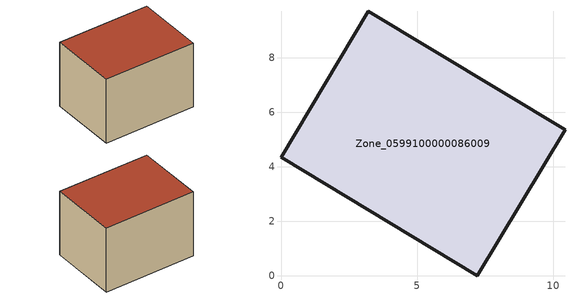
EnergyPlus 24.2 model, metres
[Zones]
Zone_0599100000086009
 floor ground (C_G): 0,4.35 3.21,9.7 10.43,5.35 7.21,0 z0
 wall outside (C_F): 3.21,9.7 0,4.35 7.21,0 10.43,5.35 3.21,9.7 z0:6.12
 roof outside (C_R): 7.21,0 10.43,5.35 3.21,9.7 0,4.35 z6.12
[BUILDING]
Pand.0599100000086009: North Axis=0; Terrain=City; Loads Convergence Tolerance Value=0.04; Temperature Convergence Tolerance Value=0.4; Solar Distribution=FullExterior; Maximum Number of Warmup Days=25; Minimum Number of Warmup Days=1
[Site:Location]
Rotterdam.The.Hague.AP_ZH_NLD Design_Conditions: Latitude=51.96; Longitude=4.45; Time Zone=1; Elevation=-4.5
[SITE:GROUNDTEMPERATURE:BUILDINGSURFACE]
18, 18, 18, 18, 18, 18, 18, 18, 18, 18, 18, 18
[MATERIAL] Thermal Absorptance=0.9; Solar Absorptance=0.7; Visible Absorptance=0.7
Name | Roughness | Thickness | Conductivity | Density | Specific Heat
G.TC.1965-1974 | MediumSmooth | 0.15 | 0.882353 | 540 | 1210
F.TC.1965-1974 | Rough | 0.3 | 0.697674 | 1920 | 840
R.TC.1965-1974 | MediumRough | 0.2 | 0.232558 | 1500 | 1000
[CONSTRUCTION]
C_G: G.TC.1965-1974
C_F: F.TC.1965-1974
C_R: R.TC.1965-1974
[ZONE]
Zone_0599100000086009: Type=1; Multiplier=1; Ceiling Height=Autocalculate; Volume=Autocalculate; Floor Area=autocalculate; Part of Total Floor Area=Yes
[ZONEINFILTRATION:DESIGNFLOWRATE]
Infil_Zone_0599100000086009: Zone or ZoneList or Space or SpaceList=Zone_0599100000086009; Schedule=AlwaysOn; Design Flow Rate Calculation Method=Flow/Area; Flow Rate per Floor Area=0.003; Constant Term Coefficient=1; Temperature Term Coefficient=0; Velocity Term Coefficient=0; Velocity Squared Term Coefficient=0
[HVACTEMPLATE:ZONE:IDEALLOADSAIRSYSTEM]
Zone_0599100000086009: Maximum Heating Supply Air Temperature=50; Minimum Cooling Supply Air Temperature=13; Maximum Heating Supply Air Humidity Ratio=0.0156; Minimum Cooling Supply Air Humidity Ratio=0.0077; Heating Limit=NoLimit; Cooling Limit=NoLimit; Dehumidification Control Type=ConstantSensibleHeatRatio; Cooling Sensible Heat Ratio=0.7; Dehumidification Setpoint=60; Humidification Control Type=None; Humidification Setpoint=30; Outdoor Air Method=None; Outdoor Air Flow Rate per Person=0.00944; Outdoor Air Flow Rate per Zone Floor Area=0; Outdoor Air Flow Rate per Zone=0; Demand Controlled Ventilation Type=None; Outdoor Air Economizer Type=NoEconomizer; Heat Recovery Type=None; Sensible Heat Recovery Effectiveness=0.7; Latent Heat Recovery Effectiveness=0.65
[ZONECONTROL:THERMOSTAT]
ThermostatControl_Zone_0599100000086009: Zone or ZoneList=Zone_0599100000086009; Control Type Schedule=DualSetpointControlType; Control 1=Thermostat_Zone_0599100000086009; Temperature Difference Between Cutout And Setpoint=0
[THERMOSTATSETPOINT:DUALSETPOINT]
Thermostat_Zone_0599100000086009: Heating Setpoint Temperature Schedule=HeatingSetpoint_Zone_0599100000086009; Cooling Setpoint Temperature Schedule=CoolingSetpoint_Zone_0599100000086009
[SCHEDULE:COMPACT]
HeatingSetpoint_Zone_0599100000086009: Through: 12/31, For: AllDays, Until: 24:00, 21
CoolingSetpoint_Zone_0599100000086009: Through: 12/31, For: AllDays, Until: 24:00, 24
DualSetpointControlType: Through: 12/31, For: AllDays, Until: 24:00, 4
AlwaysOn: Through: 12/31, For: AllDays, Until: 24:00, 1
